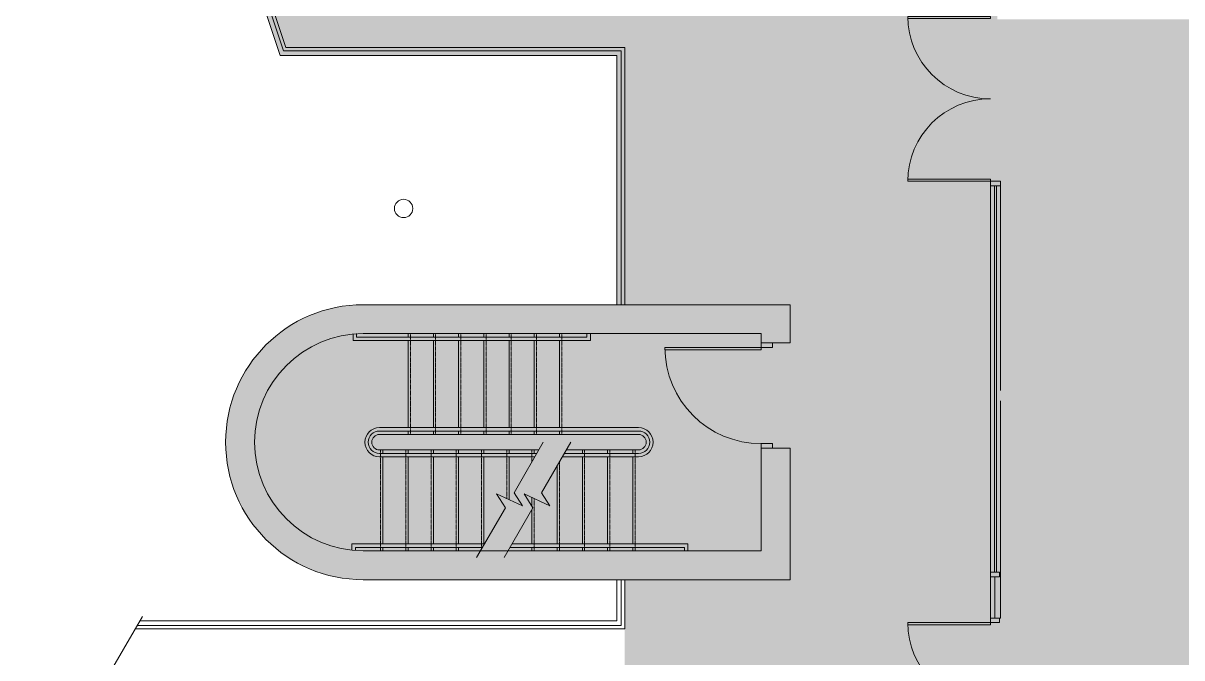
# Model space of a CAD drawing. Header units: inches. Extents: x 81 to 3222, y -575 to 685.
# Drawn here: x 393 to 898, y -141 to 136 of the extents above; entities that cross this region are included whole.
import ezdxf

# ---------------------------------------------------------------- set-up
doc = ezdxf.new("R2010")
doc.units = ezdxf.units.IN
doc.header["$MEASUREMENT"] = 0
doc.linetypes.add('IMPORT-HIDDEN2', pattern=[0.1875, 0.125, -0.0625])
for name, color, linetype, lineweight in [('8603 Westwood - 2nd Floor - suite 200 230_dwg _5_', 8, 'Continuous', 9), ('A-COLS-EXST', 7, 'Continuous', 9), ('A-DETL-GENF', 92, 'Continuous', 9), ('A-DOOR-EXST', 7, 'Continuous', 9), ('A-FLOR-BALC-EXST', 7, 'Continuous', 9), ('A-FLOR-HRAL-EXST', 7, 'Continuous', 9), ('A-FLOR-RISR-EXST', 7, 'IMPORT-HIDDEN2', 9), ('A-FLOR-STRS-EXST', 7, 'Continuous', 9), ('A-GLAZ-EXST', 7, 'Continuous', 9), ('A-GLAZ-SILL-EXST', 7, 'Continuous', 9), ('A-WALL-FULL-EXST', 7, 'Continuous', 9)]:
    doc.layers.add(name, color=color, linetype=linetype, lineweight=lineweight)

# ---------------------------------------------------------------- blocks, each defined once
blk = doc.blocks.new('8603 Westwood - 2nd Floor - suite 200 230_dwg_SM59-2584436-Reflected Ceiling Demolition Plan')
at = {"layer": 'A-DOOR-EXST', "flags": 128}
blk.add_lwpolyline([(0, 42), (0, 0), (1, 0), (1, 41.99)], dxfattribs=at)
at = {"layer": 'A-DOOR-EXST'}
blk.add_arc((0, 0), 42, 360, 90, dxfattribs=at)
blk = doc.blocks.new('8603 Westwood - 2nd Floor - suite 200 230_dwg_SM55-2584449-Reflected Ceiling Demolition Plan')
at = {"layer": 'A-DOOR-EXST', "flags": 128}
blk.add_lwpolyline([(1, 35.99), (1, 0), (0, 0), (0, 36)], dxfattribs=at)
at = {"layer": 'A-DOOR-EXST'}
blk.add_arc((0, 0), 36, 360, 90, dxfattribs=at)
blk = doc.blocks.new('8603 Westwood - 2nd Floor - suite 200 230_dwg_SM56-2584452-Reflected Ceiling Demolition Plan')
at = {"layer": 'A-DOOR-EXST', "flags": 128}
for points in [[(0, 36), (0, 0), (1, 0), (1, 35.99)], [(71, 35.99), (71, 0), (72, 0), (72, 36)]]:
    blk.add_lwpolyline(points, dxfattribs=at)
at = {"layer": 'A-DOOR-EXST'}
for centre, start, end in [((0, 0), 360, 90), ((72, 0), 90, 180)]:
    blk.add_arc(centre, 36, start, end, dxfattribs=at)
blk = doc.blocks.new('8603 Westwood - 2nd Floor - suite 200 230_dwg _5_-2584435-Reflected Ceiling Demolition Plan')
at = {"layer": 'A-COLS-EXST'}
blk.add_circle((-178.37, 630), 4, dxfattribs=at)
at = {"layer": 'A-DOOR-EXST', "flags": 128}
for points in [[(82.13, 639.86), (82.13, 641.86), (77.63, 641.86), (77.63, 639.86)], [(77.63, 449.25), (81.63, 449.25), (81.63, 451.25), (77.63, 451.25)]]:
    blk.add_lwpolyline(points, close=True, dxfattribs=at)
for points in [[(-17.37, 571.37), (-17.37, 569.37), (-22.37, 569.37), (-22.37, 571.37)], [(-17.37, 525.37), (-17.37, 527.37), (-22.37, 527.37), (-22.37, 525.37)]]:
    blk.add_lwpolyline(points, dxfattribs=at)
at = {"layer": 'A-FLOR-BALC-EXST', "flags": 128}
for points in [[(-16.75, 1140), (-56.75, 1260), (-420, 1260), (-232.25, 696.75), (-85.37, 696.75), (-85.37, 588)], [(-85.37, 468), (-85.37, 450), (-293.43, 450)]]:
    blk.add_lwpolyline(points, dxfattribs=at)
at = {"layer": 'A-FLOR-HRAL-EXST', "flags": 128}
for points in [[(-18.86, 1140), (-58.19, 1258), (-417.22, 1258), (-230.81, 698.75), (-83.37, 698.75), (-83.37, 588)], [(-20.44, 1140), (-59.27, 1256.5), (-415.14, 1256.5), (-229.73, 700.25), (-81.87, 700.25), (-81.87, 588)], [(-81.87, 468), (-81.87, 446.5), (-295.45, 446.5)], [(-83.37, 468), (-83.37, 448), (-294.59, 448)]]:
    blk.add_lwpolyline(points, dxfattribs=at)
at = {"layer": 'A-FLOR-RISR-EXST'}
for p, q in [((-175.37, 531.37), (-175.37, 575.37)), ((-164.37, 531.37), (-164.37, 575.37)), ((-153.37, 531.37), (-153.37, 575.37)), ((-142.37, 531.37), (-142.37, 575.37)), ((-131.37, 531.37), (-131.37, 575.37)), ((-120.37, 531.37), (-120.37, 575.37)), ((-109.37, 531.37), (-109.37, 575.37)), ((-188.37, 524.62), (-188.37, 480.62)), ((-177.37, 524.62), (-177.37, 480.62)), ((-166.37, 524.62), (-166.37, 480.62)), ((-155.37, 524.62), (-155.37, 480.62)), ((-144.37, 524.62), (-144.37, 481.35)), ((-133.37, 524.62), (-133.37, 503.37)), ((-122.37, 524.62), (-122.37, 519.46)), ((-99.37, 524.62), (-99.37, 480.62)), ((-88.37, 524.62), (-88.37, 480.62)), ((-77.37, 524.62), (-77.37, 480.62)), ((-110.37, 519.46), (-110.37, 480.62)), ((-121.37, 503.37), (-121.37, 480.62))]:
    blk.add_line(p, q, dxfattribs=at)
at = {"layer": 'A-FLOR-STRS-EXST'}
for p, q in [((-176.37, 573.87), (-176.37, 575.37)), ((-176.37, 534.37), (-176.37, 572.37)), ((-165.37, 573.87), (-165.37, 575.37)), ((-165.37, 534.37), (-165.37, 572.37)), ((-154.37, 573.87), (-154.37, 575.37)), ((-154.37, 534.37), (-154.37, 572.37)), ((-143.37, 573.87), (-143.37, 575.37)), ((-143.37, 534.37), (-143.37, 572.37)), ((-132.37, 573.87), (-132.37, 575.37)), ((-132.37, 534.37), (-132.37, 572.37)), ((-121.37, 573.87), (-121.37, 575.37)), ((-121.37, 534.37), (-121.37, 572.37)), ((-110.37, 573.87), (-110.37, 575.37)), ((-110.37, 534.37), (-110.37, 572.37)), ((-75.87, 534.37), (-188.87, 534.37)), ((-75.87, 532.87), (-188.87, 532.87)), ((-188.87, 531.37), (-75.87, 531.37)), ((-176.37, 531.37), (-176.37, 532.87)), ((-165.37, 531.37), (-165.37, 532.87)), ((-154.37, 531.37), (-154.37, 532.87)), ((-143.37, 531.37), (-143.37, 532.87)), ((-132.37, 531.37), (-132.37, 532.87)), ((-121.37, 531.37), (-121.37, 532.87)), ((-110.37, 531.37), (-110.37, 532.87)), ((-119.39, 524.62), (-188.87, 524.62)), ((-188.87, 523.12), (-120.26, 523.12)), ((-188.87, 521.62), (-121.12, 521.62)), ((-187.37, 524.62), (-187.37, 523.12)), ((-187.37, 521.62), (-187.37, 483.62)), ((-176.37, 524.62), (-176.37, 523.12)), ((-176.37, 521.62), (-176.37, 483.62)), ((-165.37, 524.62), (-165.37, 523.12)), ((-165.37, 521.62), (-165.37, 483.62)), ((-154.37, 524.62), (-154.37, 523.12)), ((-154.37, 521.62), (-154.37, 483.62)), ((-143.37, 524.62), (-143.37, 523.12)), ((-143.37, 521.62), (-143.37, 483.62)), ((-132.37, 524.62), (-132.37, 523.12)), ((-132.37, 521.62), (-132.37, 502.9)), ((-121.37, 524.62), (-121.37, 523.12)), ((-75.87, 521.62), (-109.12, 521.62)), ((-75.87, 523.12), (-108.26, 523.12)), ((-107.39, 524.62), (-75.87, 524.62)), ((-100.37, 524.62), (-100.37, 523.12)), ((-100.37, 521.62), (-100.37, 483.62)), ((-89.37, 524.62), (-89.37, 523.12)), ((-89.37, 521.62), (-89.37, 483.62)), ((-78.37, 524.62), (-78.37, 523.12)), ((-78.37, 521.62), (-78.37, 483.62)), ((-111.37, 517.73), (-111.37, 483.62)), ((-122.37, 503.83), (-122.37, 500.01)), ((-122.37, 498.67), (-122.37, 483.62)), ((-187.37, 482.12), (-187.37, 480.62)), ((-176.37, 482.12), (-176.37, 480.62)), ((-165.37, 482.12), (-165.37, 480.62)), ((-154.37, 482.12), (-154.37, 480.62)), ((-122.37, 482.12), (-122.37, 480.62)), ((-111.37, 482.12), (-111.37, 480.62)), ((-100.37, 482.12), (-100.37, 480.62)), ((-89.37, 482.12), (-89.37, 480.62)), ((-78.37, 482.12), (-78.37, 480.62))]:
    blk.add_line(p, q, dxfattribs=at)
at = {"layer": 'A-FLOR-STRS-EXST', "flags": 128}
for points in [[(-96.87, 575.37), (-96.87, 572.37), (-200.37, 572.37), (-200.37, 575.17)], [(-98.37, 575.37), (-98.37, 573.87), (-198.87, 573.87), (-198.87, 575.37)], [(-146.53, 477.63), (-133.97, 499.37), (-137.82, 505.42), (-126.53, 500.21), (-130.18, 505.94), (-117.44, 528)], [(-134.53, 477.63), (-121.97, 499.37), (-125.82, 505.42), (-114.53, 500.21), (-118.18, 505.94), (-105.44, 528)], [(-200.87, 480.88), (-200.87, 483.62), (-143.06, 483.62)], [(-199.37, 480.75), (-199.37, 482.12), (-143.93, 482.12)], [(-131.93, 482.12), (-55.87, 482.12), (-55.87, 480.62)], [(-131.06, 483.62), (-54.37, 483.62), (-54.37, 480.62)], [(-336.16, 376), (-316.2, 410.56), (-320.05, 416.6), (-308.76, 411.4), (-312.41, 417.13), (-292.28, 452)]]:
    blk.add_lwpolyline(points, dxfattribs=at)
at = {"layer": 'A-FLOR-STRS-EXST'}
for centre, radius, start, end in [((-188.87, 528), 6.38, 90, 270), ((-188.87, 528), 4.88, 90, 270), ((-188.87, 528), 3.38, 90, 270), ((-75.87, 528), 6.37, 270, 90), ((-75.87, 528), 4.87, 270, 90), ((-75.87, 528), 3.37, 270, 90)]:
    blk.add_arc(centre, radius, start, end, dxfattribs=at)
at = {"layer": 'A-GLAZ-EXST'}
for p, q in [((79.49, 471.25), (79.49, 639.86)), ((80.38, 471.25), (80.38, 639.86)), ((79.63, 469.25), (79.63, 451.25))]:
    blk.add_line(p, q, dxfattribs=at)
at = {"layer": 'A-GLAZ-EXST', "flags": 128}
blk.add_lwpolyline([(81.63, 469.25), (81.63, 471.25), (77.63, 471.25), (77.63, 469.25)], close=True, dxfattribs=at)
at = {"layer": 'A-GLAZ-SILL-EXST'}
for p, q in [((77.63, 639.86), (77.63, 471.25)), ((82.13, 639.86), (82.13, 550.5)), ((77.63, 451.25), (77.63, 469.25))]:
    blk.add_line(p, q, dxfattribs=at)
at = {"layer": 'A-GLAZ-SILL-EXST', "flags": 128}
blk.add_lwpolyline([(82.13, 546), (82.13, 451.25), (81.63, 451.25)], dxfattribs=at)
at = {"layer": 'A-WALL-FULL-EXST', "flags": 128}
for points in [[(-196, 575.37), (-22.37, 575.37), (-22.37, 571.37), (-9.75, 571.37), (-9.75, 588), (-196, 588)], [(-196, 480.62), (-22.37, 480.62), (-22.37, 525.37), (-9.75, 525.37), (-9.75, 468), (-196, 468)]]:
    blk.add_lwpolyline(points, dxfattribs=at)
at = {"layer": 'A-WALL-FULL-EXST'}
for radius in [60, 47.38]:
    blk.add_arc((-196, 528), radius, 90, 270, dxfattribs=at)
at = {"extrusion": (0, 0, -1), "zscale": -1, "rotation": 270}
for name, p in [('8603 Westwood - 2nd Floor - suite 200 230_dwg_SM56-2584452-Reflected Ceiling Demolition Plan', (-77.63, 713.86)), ('8603 Westwood - 2nd Floor - suite 200 230_dwg_SM59-2584436-Reflected Ceiling Demolition Plan', (22.37, 569.37)), ('8603 Westwood - 2nd Floor - suite 200 230_dwg_SM55-2584449-Reflected Ceiling Demolition Plan', (-77.63, 449.25))]:
    blk.add_blockref(name, p, dxfattribs=at)

msp = doc.modelspace()

# ---------------------------------------------------------------- hatches: boundary and pattern name
at = {"layer": 'A-DETL-GENF'}
h = msp.add_hatch(color=9, dxfattribs=at)
h.paths.add_polyline_path([(1918.96, -574.97), (2600.58, -574.97), (2394.08, 47.27), (2399.47, 47.51), (2404.82, 48.24), (2410.08, 49.44), (2415.21, 51.1), (2420.17, 53.22), (2424.92, 55.78), (2429.43, 58.75), (2433.64, 62.12), (2437.54, 65.85), (2441.09, 69.91), (2444.27, 74.27), (2447.03, 78.91), (2449.37, 83.77), (2451.27, 88.82), (2452.7, 94.02), (2453.67, 99.33), (2454.15, 104.7), (2454.15, 110.1), (2453.67, 115.47), (2452.7, 120.78), (2451.27, 125.98), (2449.37, 131.03), (2447.03, 135.89), (2444.27, 140.52), (2441.09, 144.89), (2437.54, 148.95), (2433.64, 152.68), (2429.43, 156.04), (2424.57, 159.2), (2420.17, 161.57), (2415.21, 163.69), (2410.08, 165.36), (2404.82, 166.56), (2399.47, 167.29), (2394.08, 167.53), (2353.08, 167.53), (2363.08, 137.54), (2098.46, 137.54), (2098.46, 134.04), (1785.3, 134.04), (1785.3, 137.54), (1749.3, 137.54), (1749.3, 134.04), (1736.46, 134.04), (1736.46, 137.54), (1734.46, 137.54), (1734.46, 134.04), (1284.71, 134.04), (1284.71, 137.54), (817.98, 137.54), (817.98, 230.67), (597.01, 230.67), (552.45, 364.64), (549.93, 372.86), (547.88, 381.22), (546.31, 389.68), (545.23, 398.22), (544.64, 406.8), (544.55, 415.48), (544.93, 424), (545.82, 432.56), (547.19, 441.06), (549.04, 449.46), (551.38, 457.74), (554.25, 466.06), (557.58, 474.13), (561.26, 481.8), (565.37, 489.25), (569.88, 496.43), (574.86, 503.45), (580.24, 510.16), (585.99, 516.56), (592.1, 522.62), (598.54, 528.33), (605.3, 533.65), (612.36, 538.58), (620.18, 543.37), (627.25, 547.19), (635.45, 551), (643.38, 554.16), (651.49, 556.86), (659.49, 559.04), (667.9, 560.83), (676.41, 562.14), (685.17, 562.96), (693.61, 563.28), (721.17, 563.28), (680.58, 685.04), (317.33, 685.04), (505.08, 121.79), (651.96, 121.79), (651.96, 13.04), (541.33, 13.04), (535.95, 12.79), (530.62, 12.07), (525.37, 10.87), (520.25, 9.21), (515.3, 7.09), (510.56, 4.54), (506.07, 1.58), (501.86, -1.78), (497.97, -5.5), (494.42, -9.56), (491.26, -13.91), (488.5, -18.53), (486.16, -23.38), (484.27, -28.42), (482.84, -33.61), (481.88, -38.91), (481.39, -44.27), (481.39, -49.66), (481.88, -55.02), (482.84, -60.32), (484.27, -65.51), (486.16, -70.55), (488.5, -75.4), (491.26, -80.02), (494.42, -84.37), (497.97, -88.43), (501.86, -92.15), (506.07, -95.51), (510.56, -98.47), (515.3, -101.02), (520.25, -103.14), (525.37, -104.8), (530.62, -106), (535.95, -106.72), (541.33, -106.96), (655.46, -106.96), (655.46, -214.96), (617.33, -214.96), (737.34, -574.97), (1711.77, -574.97)], flags=0)
h.paths.add_polyline_path([(1248.43, 126.54), (1245.83, 126.54), (1245.83, 134.04), (1249.33, 134.04), (1249.33, 126.54)], flags=0)

# ---------------------------------------------------------------- block references
at = {"layer": '8603 Westwood - 2nd Floor - suite 200 230_dwg _5_', "color": 7}
msp.add_blockref('8603 Westwood - 2nd Floor - suite 200 230_dwg _5_-2584435-Reflected Ceiling Demolition Plan', (737.33, -574.96), dxfattribs=at)

doc.saveas('drawing.dxf')
